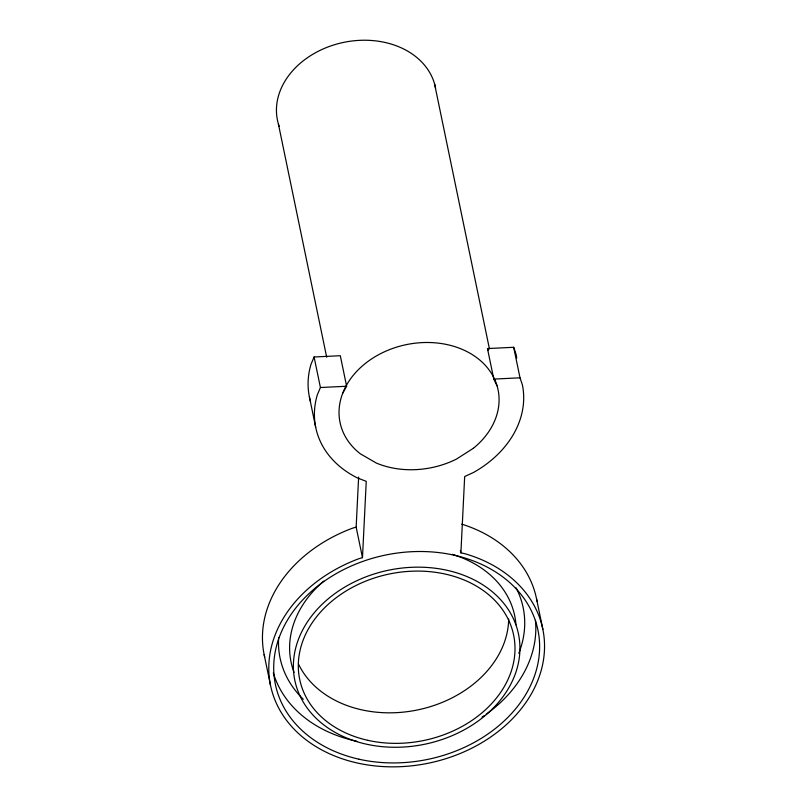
<?xml version="1.0" encoding="UTF-8"?>
<svg xmlns="http://www.w3.org/2000/svg" width="807" height="807" viewBox="0 0 807 807"><rect width="100%" height="100%" fill="white"/><g stroke="black" fill="none" stroke-linecap="round" stroke-linejoin="round"><path stroke-width="1.21" d="M460.394 550.445L460.898 552.886L464.378 553.562A139.026 108.199 -11.7 0 1 512.687 718.523A139.026 108.199 -11.7 0 1 294.061 729.145A139.026 108.199 -11.7 0 1 358.923 558.686L362.484 557.667L356.159 527.132L358.631 477.078M362.484 557.667L366.247 481.335L357.551 477.996A105.505 82.112 -11.7 0 1 317.292 394.905L320.419 387.521L314.094 356.987L340.302 355.716L346.627 386.25L342.622 393.433M460.898 552.886L464.671 476.554L473.739 472.347A105.505 82.112 -11.7 0 0 522.411 384.939L520.001 377.817L513.686 347.292L487.468 348.563L493.793 379.098L497.102 385.928M314.094 356.987L310.967 364.371A105.505 82.112 -11.7 0 0 310.544 401.583M356.159 527.132L352.598 528.151A139.026 108.199 -11.7 0 0 264.676 657.039M320.419 387.521L346.627 386.25M493.793 379.098L520.001 377.817M487.468 348.563L488.417 350.52M513.686 347.292L516.097 354.404A105.505 82.112 -11.7 0 1 516.722 358.056M434.509 83.666L489.445 348.917M536.534 598.774L542.859 629.309M278.405 124.046L326.694 357.219M309.374 396.772L315.688 427.307M264.141 654.608L270.466 685.133M461.705 524.116A139.026 108.199 -11.7 0 1 536.988 601.225M508.672 619.03A109.238 85.007 -11.7 0 1 418.793 709.676A109.238 85.007 -11.7 0 1 298.691 664.454M516.107 587.879A124.127 96.598 -11.7 0 1 518.81 653.277M303.311 699.276A124.127 96.598 -11.7 0 1 278.657 637.399M294.061 672.453A114.201 88.871 -11.7 0 1 323.738 581.09M452.243 554.328A114.201 88.871 -11.7 0 1 515.955 624.779M535.444 620.321A134.063 104.335 -11.7 0 1 486.228 714.215M484.17 715.668A134.063 104.335 -11.7 0 1 482.082 717.08M356.845 741.25A134.063 104.335 -11.7 0 1 273.291 672.826M279.121 126.275A80.68 62.795 -11.7 0 1 340.251 43.154A80.68 62.795 -11.7 0 1 435.609 88.215M473.386 448.278L456.318 459.173A80.68 62.795 -11.7 0 1 376.355 463.067L360.295 453.776A80.68 62.795 -11.7 0 1 364.724 363.957A80.68 62.795 -11.7 0 1 477.815 358.469A80.68 62.795 -11.7 0 1 473.386 448.278M367.841 740.332A109.238 85.007 -11.7 0 0 513.666 635.291A109.238 85.007 -11.7 0 0 338.466 596.05A109.238 85.007 -11.7 0 0 367.841 740.332M359.024 759.216A134.063 104.335 -11.7 0 0 537.987 630.307A134.063 104.335 -11.7 0 0 322.971 582.14A134.063 104.335 -11.7 0 0 359.024 759.216M355.736 741.31A114.201 88.871 -11.7 0 0 519.748 643.098A114.201 88.871 -11.7 0 0 344.508 587.254A114.201 88.871 -11.7 0 0 355.736 741.31"/></g></svg>
